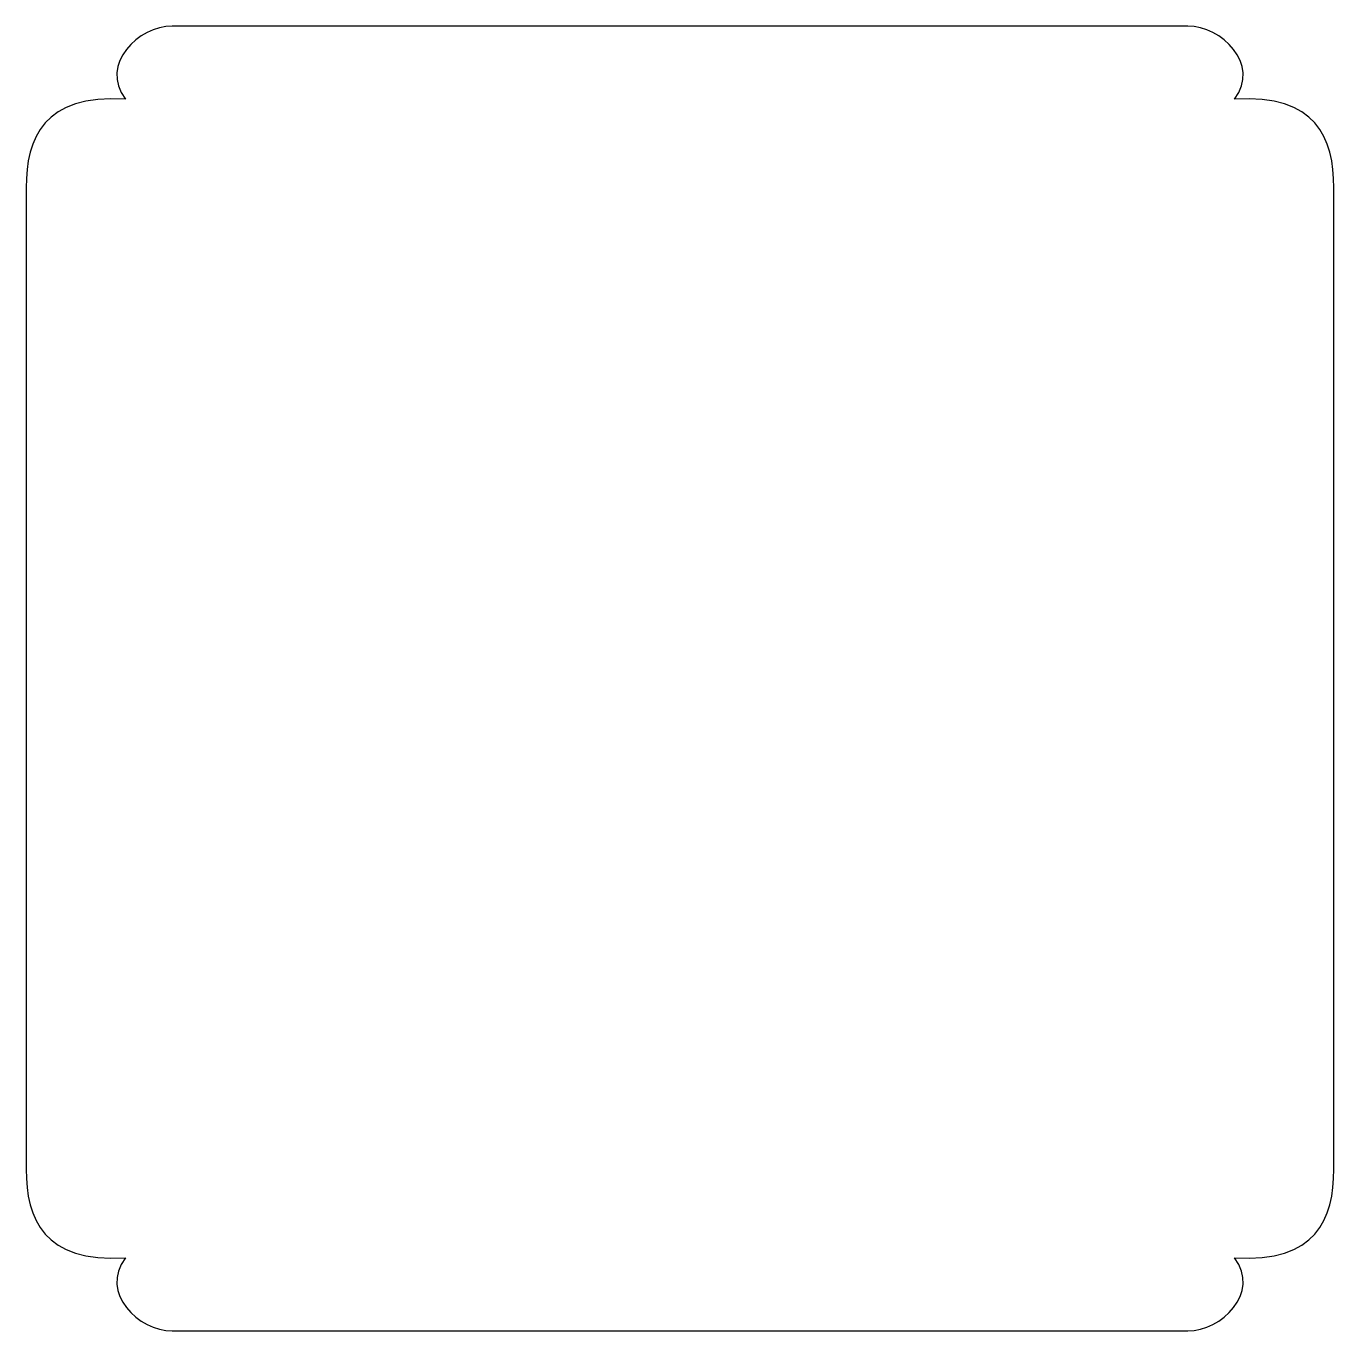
# Model space of a CAD drawing. Header units: centimetres. Extents: x -11.1 to 11.1, y -11.1 to 11.1.
import ezdxf

# ---------------------------------------------------------------- set-up
doc = ezdxf.new("R2010")
doc.units = ezdxf.units.CM
doc.header["$MEASUREMENT"] = 0
doc.layers.add('Camada 1', color=7, linetype='Continuous')

msp = doc.modelspace()

# ---------------------------------------------------------------- linework, layer by layer
at = {"layer": 'Camada 1'}
msp.add_open_spline([(0, -11.08604), (0, -11.08604), (-7.73906, -11.08604), (-8.63203, -11.08604), (-8.63203, -11.08604), (-9.19927, -11.08604), (-9.87226, -10.44538), (-9.42578, -9.8444), (-9.42578, -9.8444), (-10.81484, -9.93309), (-11.1125, -9.18408), (-11.1125, -8.3367), (-11.1125, -8.3367), (-11.1125, -7.98195), (-11.1125, 0), (-11.1125, 0), (-11.1125, 0), (-11.1125, 0), (-11.1125, 7.98195), (-11.1125, 8.3367), (-11.1125, 8.3367), (-11.1125, 9.18408), (-10.81484, 9.93309), (-9.42578, 9.8444), (-9.42578, 9.8444), (-9.87227, 10.44541), (-9.19927, 11.08604), (-8.63203, 11.08604), (-8.63203, 11.08604), (-7.73906, 11.08604), (0, 11.08604), (0, 11.08604), (0, 11.08604), (0, 11.08604), (7.73909, 11.08604), (8.63203, 11.08604), (8.63203, 11.08604), (9.19935, 11.08604), (9.87229, 10.4454), (9.42578, 9.8444), (9.42578, 9.8444), (10.81487, 9.93309), (11.1125, 9.18408), (11.1125, 8.3367), (11.1125, 8.3367), (11.1125, 7.98195), (11.1125, 0), (11.1125, 0), (11.1125, 0), (11.1125, 0), (11.1125, -7.98195), (11.1125, -8.3367), (11.1125, -8.3367), (11.1125, -9.18408), (10.81487, -9.93309), (9.42578, -9.8444), (9.42578, -9.8444), (9.87229, -10.44537), (9.19935, -11.08604), (8.63203, -11.08604), (8.63203, -11.08604), (7.73909, -11.08604), (0, -11.08604), (0, -11.08604)], degree=3, knots=[0, 0, 0, 0, 0.05882353, 0.05882353, 0.05882353, 0.05882353, 0.11764706, 0.11764706, 0.11764706, 0.11764706, 0.17647059, 0.17647059, 0.17647059, 0.17647059, 0.23529412, 0.23529412, 0.23529412, 0.23529412, 0.29411765, 0.29411765, 0.29411765, 0.29411765, 0.35294118, 0.35294118, 0.35294118, 0.35294118, 0.41176471, 0.41176471, 0.41176471, 0.41176471, 0.47058824, 0.47058824, 0.47058824, 0.47058824, 0.52941176, 0.52941176, 0.52941176, 0.52941176, 0.58823529, 0.58823529, 0.58823529, 0.58823529, 0.64705882, 0.64705882, 0.64705882, 0.64705882, 0.70588235, 0.70588235, 0.70588235, 0.70588235, 0.76470588, 0.76470588, 0.76470588, 0.76470588, 0.82352941, 0.82352941, 0.82352941, 0.82352941, 0.88235294, 0.88235294, 0.88235294, 0.88235294, 1, 1, 1, 1], dxfattribs=at)

doc.saveas('drawing.dxf')
